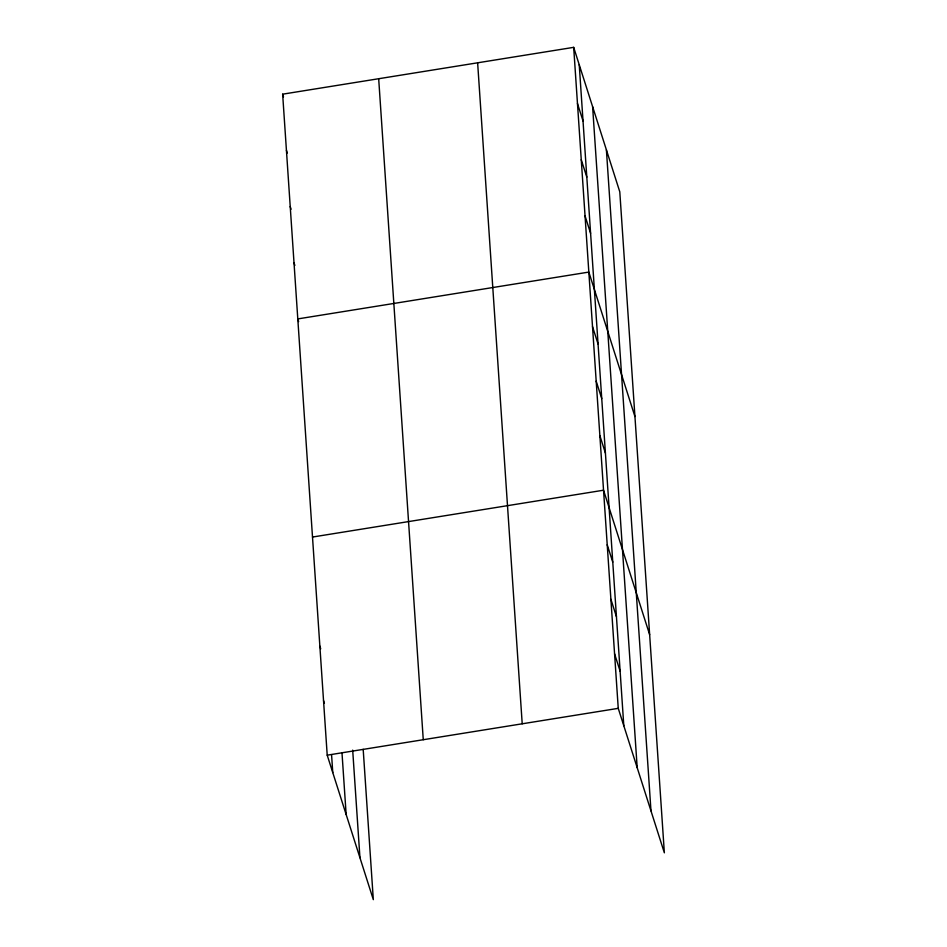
<?xml version="1.0" encoding="UTF-8"?>
<svg xmlns="http://www.w3.org/2000/svg" width="947" height="947" viewBox="0 0 947 947"><rect width="100%" height="100%" fill="white"/><g stroke="black" fill="none" stroke-linecap="round" stroke-linejoin="round"><path stroke-width="1.42" d="M363.186 749.314L373.319 899.65L327.212 755.173L282.644 94.179L573.681 47.35L619.788 191.827L664.356 852.821L618.249 708.344L573.681 47.35M312.51 537.044L603.535 490.215L649.654 634.691M327.212 755.173L618.249 708.344M577.469 103.531L583.021 120.944M581.257 159.723L586.809 177.125M585.045 215.904L590.597 233.305M634.94 416.562L588.833 272.085L297.796 318.914L298.648 321.601M592.514 326.62L598.066 344.021M596.184 381.156L601.736 398.557M599.865 435.679L605.417 453.08M607.216 544.75L612.768 562.151M610.898 599.273L616.45 616.686M614.567 653.809L620.131 671.21M282.644 94.179L283.496 96.854M286.432 150.372L287.284 153.047M290.22 206.553L291.072 209.228M294.008 262.733L294.86 265.409M319.861 646.114L320.713 648.79M323.543 700.638L324.395 703.313M606.4 149.898L650.98 810.881M592.609 106.691L637.189 767.674M579.233 64.751L623.801 725.745M477.631 62.81L522.211 723.792M378.682 78.731L423.262 739.714M352.686 750.131L359.943 857.722M341.974 752.605L346.152 814.515M331.58 754.889L332.764 772.574"/></g></svg>
